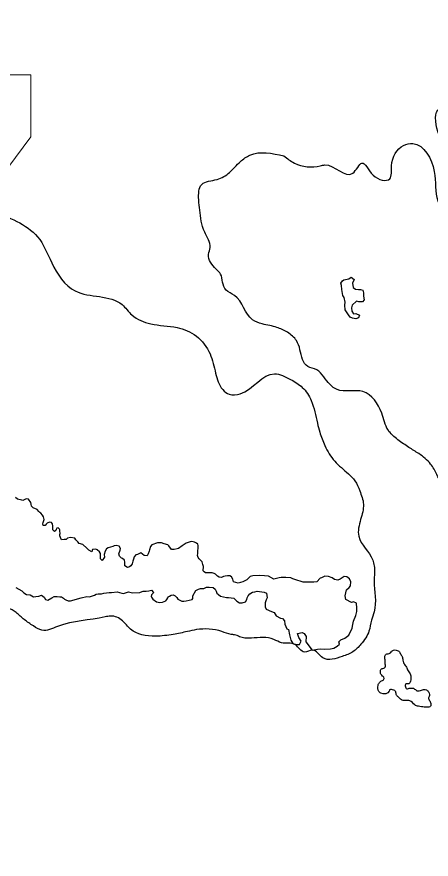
# Model space of a CAD drawing. Header units: millimetres. Extents: x 0 to 6558, y 60 to 10727.
# Drawn here: x 1462.7 to 1676.4, y 8652 to 9086.7 of the extents above; entities that cross this region are included whole.
import ezdxf

# ---------------------------------------------------------------- set-up
doc = ezdxf.new("R2010")
doc.units = ezdxf.units.MM
doc.layers.add('0 LAGUNA', color=140, linetype='Continuous', lineweight=30)
doc.layers.add('0 SIG - PARCELAS', color=252, linetype='Continuous', lineweight=18)

msp = doc.modelspace()

# ---------------------------------------------------------------- linework, layer by layer
at = {"layer": '0 LAGUNA'}
for points in [[(1630.643, 8950.5), (1631.289, 8951.053), (1631.289, 8951.053), (1633.965, 8951.513), (1633.965, 8951.513), (1633.965, 8951.513), (1635.073, 8952.343), (1636.734, 8951.237), (1636.734, 8951.237), (1635.903, 8949.301), (1635.903, 8949.301), (1636.18, 8947.088), (1637.38, 8946.166), (1637.38, 8946.166), (1638.949, 8946.074), (1639.964, 8946.074), (1641.164, 8945.613), (1641.441, 8944.23), (1641.533, 8942.663), (1641.81, 8940.634), (1640.979, 8939.621), (1639.133, 8939.621), (1637.841, 8940.081), (1637.841, 8940.081), (1635.719, 8937.869), (1635.349, 8936.486), (1635.534, 8934.918), (1635.534, 8934.918), (1636.273, 8933.443), (1637.565, 8933.72), (1639.502, 8932.706), (1639.502, 8932.706), (1638.949, 8931.323), (1637.472, 8930.862), (1635.811, 8931.231), (1634.611, 8931.784), (1633.688, 8932.89), (1632.027, 8935.564), (1632.027, 8935.564), (1631.843, 8937.961), (1632.027, 8939.436), (1631.566, 8941.925), (1630.828, 8942.939), (1630.366, 8945.982), (1630.181, 8948.102), (1629.812, 8949.209), (1630.643, 8950.5)], [(1462.148, 8792.235), (1465.239, 8790.459), (1466.297, 8789.457), (1467.689, 8788.567), (1469.583, 8788.511), (1471.254, 8787.342), (1472.424, 8787.509), (1474.04, 8787.676), (1474.04, 8787.676), (1475.488, 8788.288), (1476.713, 8787.287), (1477.493, 8786.118), (1478.607, 8785.617), (1480.724, 8786.842), (1481.949, 8787.565), (1483.565, 8787.565), (1484.902, 8787.454), (1485.793, 8787.398), (1486.684, 8786.73), (1487.297, 8786.229), (1487.91, 8785.784), (1489.136, 8785.395), (1490.361, 8785.395), (1495.851, 8786.914), (1498.827, 8787.619), (1500.237, 8787.462), (1500.237, 8787.462), (1502.744, 8788.245), (1503.606, 8788.714), (1504.702, 8788.949), (1506.347, 8788.949), (1507.601, 8789.262), (1510.343, 8789.732), (1511.439, 8789.732), (1514.416, 8789.966), (1516.766, 8789.262), (1517.627, 8789.106), (1520.369, 8789.966), (1522.327, 8789.497), (1526.199, 8789.716), (1527.304, 8790.12), (1527.897, 8790.416), (1529.002, 8790.416), (1529.46, 8790.416), (1530.781, 8790.551), (1532.101, 8790.847), (1533.179, 8789.689), (1533.071, 8789.312), (1532.182, 8788.424), (1532.02, 8787.643), (1532.101, 8787.266), (1532.802, 8786.162), (1534.68, 8784.798), (1536.423, 8784.495), (1537.75, 8784.609), (1539.531, 8785.328), (1540.023, 8786.085), (1540.554, 8786.956), (1540.781, 8787.372), (1541.388, 8787.751), (1542.259, 8788.243), (1543.358, 8788.394), (1544.419, 8787.978), (1545.253, 8786.994), (1545.67, 8786.161), (1546.693, 8785.706), (1547.754, 8785.214), (1548.778, 8785.177), (1550.104, 8785.366), (1553.06, 8786.009), (1553.477, 8786.502), (1553.515, 8787.902), (1555.102, 8790.703), (1556.356, 8791.299), (1557.49, 8791.717), (1559.162, 8791.717), (1560.595, 8792.373), (1561.969, 8792.373), (1561.969, 8792.373), (1563.879, 8792.313), (1565.073, 8791.359), (1565.491, 8790.345), (1565.909, 8789.331), (1566.625, 8788.556), (1567.76, 8787.721), (1570.805, 8787.005), (1571.879, 8787.124), (1574.686, 8786.647), (1576.179, 8785.215), (1577.492, 8784.261), (1578.985, 8784.261), (1580.716, 8784.798), (1581.254, 8786.11), (1581.493, 8786.945), (1581.97, 8788.019), (1582.925, 8789.033), (1584.239, 8789.808), (1585.373, 8790.047), (1586.628, 8790.345), (1590.21, 8789.868), (1591.404, 8789.391), (1591.822, 8786.886), (1591.344, 8785.931), (1590.867, 8784.321), (1590.867, 8782.233), (1591.225, 8781.04), (1594.055, 8779.763), (1595.398, 8779.344), (1596.406, 8777.582), (1598.673, 8776.408), (1599.68, 8776.24), (1600.688, 8775.066), (1600.94, 8773.388), (1601.947, 8770.872), (1602.871, 8770.537), (1603.291, 8767.852), (1603.962, 8765.001), (1605.054, 8763.323), (1606.23, 8762.736), (1608.496, 8762.82), (1608.496, 8762.82), (1609.42, 8764.497), (1608.077, 8766.427), (1608.077, 8766.427), (1607.405, 8768.44), (1609.924, 8768.943), (1610.847, 8768.524), (1611.855, 8766.93), (1611.687, 8764.162), (1615.046, 8759.884), (1617.816, 8760.387), (1619.58, 8760.555), (1621.595, 8760.387), (1624.534, 8760.639), (1626.213, 8760.891), (1627.976, 8761.897), (1629.068, 8762.987), (1628.732, 8764.162), (1629.823, 8765.252), (1631.838, 8766.091), (1633.853, 8767.685), (1635.701, 8771.208), (1636.036, 8773.221), (1636.288, 8774.898), (1637.464, 8777.834), (1638.135, 8779.847), (1638.135, 8781.525), (1637.967, 8784.209), (1637.967, 8784.209), (1636.288, 8784.88), (1635.281, 8784.461), (1635.281, 8784.461), (1632.342, 8785.97), (1632.342, 8785.97), (1632.09, 8787.983), (1632.729, 8791.021), (1634.062, 8792.18), (1634.816, 8793.106), (1634.989, 8795.133), (1634.352, 8796.755), (1632.844, 8797.681), (1631.453, 8797.913), (1630.526, 8797.16), (1629.482, 8796.581), (1628.264, 8795.944), (1626.468, 8796.407), (1625.308, 8797.16), (1623.395, 8797.913), (1621.54, 8798.029), (1619.917, 8797.218), (1619.105, 8796.987), (1617.424, 8795.191), (1615.859, 8794.959), (1615.859, 8794.959), (1612.844, 8795.017), (1610.351, 8794.902), (1606.004, 8796.349), (1605.076, 8796.697), (1603.975, 8797.218), (1601.424, 8797.45), (1599.047, 8797.45), (1598.062, 8797.218), (1595.221, 8796.465), (1595.221, 8796.465), (1592.585, 8798.041), (1590.473, 8798.297), (1587.721, 8798.361), (1584.458, 8798.169), (1583.114, 8797.977), (1581.386, 8796.187), (1579.338, 8795.1), (1576.906, 8794.524), (1574.41, 8795.1), (1574.026, 8796.57), (1573.499, 8797.703), (1572.486, 8798.187), (1571.429, 8798.275), (1570.13, 8798.055), (1569.36, 8797.989), (1568.33, 8797.356), (1567.115, 8797.594), (1566.16, 8798.028), (1565.662, 8798.526), (1565.228, 8799.068), (1564.468, 8799.501), (1563.513, 8799.805), (1561.583, 8799.87), (1560.889, 8799.74), (1560.021, 8799.805), (1559.24, 8800.282), (1559.066, 8800.563), (1558.871, 8800.91), (1558.915, 8803.125), (1558.675, 8804.183), (1558.231, 8805.412), (1557.445, 8806.334), (1556.659, 8806.949), (1556.18, 8807.631), (1555.907, 8808.826), (1555.975, 8809.748), (1556.3, 8813.982), (1556.012, 8814.654), (1555.435, 8815.182), (1554.377, 8815.711), (1552.935, 8815.951), (1552.119, 8815.855), (1551.061, 8815.518), (1550.052, 8815.086), (1547.889, 8813.79), (1547.889, 8813.79), (1546.015, 8812.398), (1545.39, 8812.254), (1543.804, 8811.918), (1542.41, 8811.918), (1542.41, 8811.918), (1541.132, 8813.668), (1540.568, 8814.199), (1538.743, 8814.828), (1537.283, 8815.259), (1535.259, 8815.226), (1532.372, 8814.199), (1531.575, 8813.469), (1531.077, 8811.745), (1530.945, 8810.917), (1530.381, 8809.557), (1529.883, 8808.596), (1528.323, 8808.729), (1527.46, 8809.458), (1526.565, 8810.088), (1524.96, 8809.237), (1524.007, 8809.054), (1523.238, 8808.029), (1522.945, 8806.932), (1522.505, 8805.87), (1522.212, 8804.48), (1521.553, 8803.418), (1520.747, 8802.833), (1519.758, 8802.577), (1518.403, 8803.492), (1518.403, 8804.37), (1518.403, 8805.248), (1518.183, 8806.309), (1517.23, 8807.261), (1516.754, 8807.407), (1515.655, 8808.322), (1515.216, 8809.64), (1516.058, 8811.433), (1516.131, 8812.348), (1515.472, 8813.555), (1514.007, 8813.921), (1512.871, 8813.738), (1512.175, 8813.336), (1512.175, 8813.336), (1509.846, 8812.685), (1508.918, 8812.273), (1508.197, 8811.038), (1507.785, 8809.186), (1507.888, 8807.951), (1506.754, 8806.098), (1505.776, 8806.973), (1505.776, 8809.855), (1505.312, 8810.627), (1504.127, 8811.707), (1503.406, 8812.067), (1501.758, 8811.759), (1501.346, 8810.627), (1499.749, 8811.45), (1498.718, 8812.479), (1496.755, 8814.374), (1494.835, 8814.907), (1494.123, 8815.867), (1493.199, 8816.755), (1492.63, 8817.608), (1490.318, 8818.105), (1488.824, 8817.75), (1488.077, 8816.932), (1487.116, 8817.039), (1485.765, 8816.755), (1485.196, 8817.963), (1484.84, 8818.816), (1484.912, 8819.526), (1485.018, 8820.095), (1484.912, 8821.445), (1484.912, 8821.978), (1484.733, 8822.369), (1483.986, 8823.008), (1483.346, 8822.795), (1483.062, 8822.085), (1482.849, 8821.587), (1482.137, 8821.054), (1482.137, 8821.054), (1481.319, 8821.942), (1481.187, 8823.949), (1481.148, 8825.008), (1480.559, 8825.792), (1479.459, 8826.028), (1478.281, 8825.479), (1477.85, 8824.89), (1477.222, 8824.302), (1476.319, 8824.263), (1476.043, 8825.165), (1476.24, 8825.792), (1476.789, 8827.244), (1476.436, 8828.734), (1475.926, 8829.597), (1475.926, 8829.597), (1475.101, 8830.538), (1474.591, 8830.97), (1474.002, 8831.401), (1473.177, 8832.421), (1471.057, 8833.402), (1470.272, 8834.186), (1469.997, 8835.206), (1469.879, 8836.069), (1468.701, 8837.795), (1467.445, 8837.952), (1465.835, 8837.089), (1465.207, 8837.246), (1462.988, 8837.755), (1462.017, 8838.725)]]:
    msp.add_lwpolyline(points, dxfattribs=at)
at = {"layer": '0 LAGUNA', "end_tangent": (-0.8531707, 0.5216318)}
msp.add_spline([(1824.181, 9381.877), (1816.11, 9376.95), (1815.213, 9363.512), (1809.833, 9359.481), (1801.313, 9361.272), (1793.69, 9373.814), (1784.274, 9376.95), (1773.961, 9375.606), (1771.271, 9380.533), (1766.339, 9384.565), (1760.061, 9389.492), (1752.887, 9389.94), (1747.955, 9389.044), (1742.574, 9386.357), (1741.677, 9381.429), (1735.848, 9372.023), (1730.019, 9367.543), (1717.465, 9356.793), (1710.29, 9352.762), (1700.426, 9349.178), (1691.458, 9338.876), (1688.767, 9329.469), (1689.216, 9316.479), (1690.113, 9306.176), (1683.835, 9293.634), (1675.764, 9292.291), (1672.177, 9294.978), (1664.555, 9298.114), (1646.47, 9307.091), (1629.022, 9294.722), (1624.519, 9279.541), (1614.952, 9271.108), (1605.947, 9264.361), (1609.504, 9268.907), (1609.504, 9230.634), (1616.561, 9210.49), (1623.619, 9200.418), (1631.685, 9183.296), (1643.783, 9173.224), (1661.931, 9152.073), (1665.964, 9146.03), (1667.98, 9133.944), (1672.013, 9119.843), (1677.054, 9108.764), (1698.227, 9091.642), (1723.432, 9084.592), (1737.547, 9079.556), (1756.702, 9075.527), (1774.85, 9076.534), (1774.85, 9091.642), (1772.834, 9113.8), (1762.752, 9132.937), (1756.702, 9160.131), (1755.044, 9184.078), (1760.741, 9191.305), (1775.859, 9196.39), (1769.71, 9177.923), (1780.621, 9154.168), (1786.768, 9131.658), (1779.891, 9111.786), (1781.908, 9098.692), (1785.941, 9090.635), (1802.369, 9071.939), (1807.229, 9063.442), (1811.361, 9054.945), (1817.923, 9050.089), (1821.082, 9048.147), (1844.425, 9028.924), (1850.838, 9020.383), (1853.616, 9017.394), (1857.678, 9013.764), (1863.449, 9006.29), (1870.716, 8996.468), (1873.922, 8990.916), (1891.978, 8977.538), (1901.417, 8977.538), (1909.676, 8978.01), (1918.878, 8978.245), (1930.204, 8974.002), (1931.148, 8966.695), (1931.384, 8959.387), (1929.26, 8945.715), (1934.924, 8932.986), (1935.159, 8930.157), (1930.781, 8912.185), (1936.09, 8898.926), (1939.077, 8893.953), (1942.063, 8889.976), (1950.359, 8884.672), (1960.984, 8879.743), (1962.968, 8870.418), (1970.268, 8866.44), (1981.411, 8847.445), (1980.578, 8832.882), (1980.578, 8821.648), (1983.077, 8809.997), (1985.576, 8802.924), (1995.572, 8792.106), (2013.898, 8783.784), (2024.727, 8793.354), (2032.641, 8802.092), (2040.555, 8802.924), (2060.131, 8790.025), (2068.044, 8788.777), (2082.205, 8789.193), (2097.2, 8801.259), (2088.453, 8818.735), (2071.376, 8837.043), (2061.38, 8860.344), (2060.964, 8877.819), (2055.549, 8900.288), (2053.05, 8916.099), (2049.301, 8935.239), (2065.545, 8941.897), (2072.626, 8943.561), (2084.705, 8938.568), (2094.284, 8922.34), (2096.783, 8907.778), (2104.28, 8885.725), (2108.029, 8860.76), (2119.004, 8829.179), (2126.496, 8810.467), (2127.432, 8802.047), (2136.798, 8789.885), (2135.861, 8771.173), (2165.83, 8778.658), (2162.084, 8818.888), (2158.338, 8850.697), (2167.703, 8888.12), (2179.979, 8915.105), (2179.979, 8929.286), (2167.321, 8948.532), (2179.979, 8971.387), (2166.767, 8982.613), (2165.83, 8998.518), (2157.426, 9020.26), (2173.833, 9048.765), (2174.466, 9056.35), (2173.991, 9061.407), (2173.675, 9066.305), (2171.46, 9070.572), (2173.969, 9094.275), (2176.918, 9097.657), (2177.354, 9105.076), (2176.372, 9110.313), (2174.952, 9113.804), (2174.733, 9117.841), (2174.733, 9120.241), (2175.409, 9133.964), (2174.225, 9140.952), (2172.396, 9147.617), (2172.396, 9152.025), (2173.903, 9157.185), (2175.219, 9179.709), (2175.068, 9192.106), (2172.949, 9197.699), (2173.817, 9226.592), (2171.554, 9233.507), (2170.224, 9240.82), (2169.958, 9246.005), (2173.882, 9273.481), (2173.214, 9281.158), (2172.713, 9286.165), (2174.231, 9294.403), (2172.845, 9327.69), (2169.909, 9332.717), (2168.453, 9353.121), (2165.561, 9359.52), (2164.527, 9365.506), (2160.601, 9372.525), (2156.469, 9376.034), (2150.89, 9376.653), (2148.41, 9375.002), (2145.311, 9367.777), (2140.352, 9363.029), (2128.781, 9364.062), (2124.028, 9369.016), (2119.482, 9373.97), (2112.457, 9380.781), (2105.638, 9384.497), (2095.513, 9390.483), (2086.835, 9393.373), (2075.883, 9395.024), (2042.633, 9393.549), (2026.651, 9392.098), (2019.968, 9388.615), (2016.772, 9382.809), (2013.866, 9377.003), (2008.926, 9372.068), (1996.432, 9369.456), (1990.33, 9375.842)], degree=3, dxfattribs=at)
at = {"layer": '0 LAGUNA'}
for points in [[(1600.476, 9014.937), (1582.902, 9015.366), (1578.033, 9012.039), (1572.396, 9006.407), (1565.99, 9002.823), (1558.046, 9000.263), (1556.509, 8992.328), (1557.021, 8986.952), (1559.584, 8975.689), (1562.402, 8967.753), (1561.633, 8964.169), (1565.477, 8956.49), (1567.784, 8953.93), (1568.809, 8949.834), (1570.602, 8945.738), (1574.958, 8942.923), (1584.245, 8930.42), (1589.29, 8928.26), (1596.858, 8926.46), (1602.263, 8923.94), (1606.947, 8919.62), (1608.749, 8914.94), (1612.713, 8906.301), (1617.398, 8904.501), (1621.001, 8900.901), (1627.848, 8894.421), (1641.181, 8893.341), (1650.91, 8882.182), (1654.153, 8873.542), (1659.198, 8868.502), (1664.964, 8864.543), (1670.008, 8861.303), (1676.134, 8855.903), (1679.377, 8850.503), (1684.783, 8842.943), (1690.933, 8840.276), (1701.075, 8829.828), (1704.878, 8826.979), (1711.85, 8820.33), (1712.167, 8817.164), (1711.216, 8815.898), (1707.413, 8814.948), (1705.511, 8814.948), (1702.659, 8813.998), (1702.025, 8805.766), (1702.976, 8798.167), (1705.511, 8792.785), (1707.413, 8787.719), (1719.247, 8779.334), (1729.208, 8774.261), (1737.02, 8771.334), (1745.028, 8767.237), (1749.911, 8763.14), (1754.794, 8759.042), (1757.333, 8753.969), (1761.825, 8750.262), (1775.818, 8742.584), (1785.431, 8733.255), (1788.727, 8732.157), (1796.143, 8728.041), (1801.087, 8725.298), (1806.855, 8722.554), (1811.524, 8723.377), (1817.017, 8721.456), (1823.059, 8717.889), (1836.314, 8698.706), (1848.615, 8694.282), (1865.343, 8684.943), (1880.595, 8677.571), (1890.928, 8673.147), (1903.72, 8665.774), (1927.829, 8651.029), (1935.701, 8647.096), (1950.462, 8638.741), (1962.27, 8640.215), (1964.238, 8646.605), (1963.254, 8657.418), (1951.938, 8663.316), (1940.129, 8672.164), (1932.257, 8677.079), (1920.941, 8688.875), (1916.021, 8698.214), (1924.877, 8699.197), (1927.829, 8698.706), (1934.225, 8699.197), (1946.033, 8717.875), (1941.114, 8725.248), (1927.829, 8739.502), (1914.545, 8752.773), (1902.736, 8761.128), (1888.468, 8770.467), (1886.5, 8784.23), (1892.896, 8792.585), (1895.356, 8803.399), (1891.42, 8816.67), (1890.922, 8831.899), (1892.998, 8839.502), (1907.601, 8844.029), (1914.648, 8845.057), (1922.703, 8849.554), (1936.834, 8860.38), (1925.124, 8875.977), (1920.385, 8889.902), (1916.203, 8900.486), (1872.241, 8876.136), (1859.095, 8861.621), (1851.484, 8857.473), (1830.035, 8862.312), (1815.505, 8871.298), (1798.899, 8883.048), (1786.445, 8894.798), (1783.677, 8907.931), (1774.682, 8924.52), (1739.114, 8981.215), (1733.382, 8988.851), (1722.394, 8994.101), (1719.528, 9003.645), (1716.184, 9017.485), (1709.018, 9028.938), (1700.42, 9036.574), (1694.209, 9039.914), (1689.432, 9039.914), (1686.088, 9039.914), (1680.833, 9039.437), (1679.878, 9027.506), (1686.088, 9015.576), (1690.388, 9009.372), (1695.643, 8999.827), (1698.031, 8987.419), (1697.553, 8981.693), (1693.731, 8976.443), (1688.954, 8978.352), (1683.7, 8985.033), (1679.878, 8991.714), (1677.967, 9006.986), (1666.979, 9021.302), (1662.202, 9020.348), (1655.992, 9009.849), (1655.037, 9003.168), (1646.438, 9005.077), (1640.706, 9011.281), (1635.928, 9006.031), (1621.597, 9010.326), (1619.208, 9009.849), (1605.833, 9011.281), (1600.476, 9014.937)], [(1290.247, 9004.955), (1282.934, 9013.047), (1277.374, 9015.824), (1272.319, 9016.707), (1266.76, 9018.222), (1258.799, 9018.096), (1248.816, 9017.339), (1240.475, 9016.076), (1237.822, 9016.581), (1230.113, 9018.727), (1220.889, 9018.854), (1217.224, 9017.591), (1213.812, 9015.445), (1219.695, 9006.481), (1214.387, 9002.315), (1213.882, 8997.392), (1214.261, 8993.731), (1215.525, 8989.565), (1213.503, 8986.409), (1209.333, 8981.36), (1213.377, 8976.058), (1215.236, 8969.34), (1216.366, 8965.215), (1215.758, 8962.479), (1215.279, 8960.698), (1215.062, 8957.832), (1216.104, 8938.834), (1215.215, 8937.502), (1213.548, 8934.948), (1214.389, 8926.226), (1214.957, 8914.021), (1211.263, 8909.479), (1208.99, 8905.221), (1207.286, 8897.841), (1205.296, 8888.758), (1204.728, 8881.378), (1205.296, 8868.889), (1208.138, 8856.399), (1214.389, 8851.006), (1219.219, 8846.181), (1224.618, 8841.355), (1228.312, 8836.814), (1232.289, 8830.853), (1233.142, 8826.595), (1232.858, 8818.931), (1232.858, 8813.822), (1229.928, 8800.537), (1228.429, 8794.795), (1228.429, 8789.552), (1230.678, 8781.314), (1234.926, 8775.822), (1240.174, 8773.824), (1241.674, 8773.575), (1247.671, 8771.827), (1255.668, 8769.331), (1259.166, 8766.085), (1276.305, 8768.445), (1280.481, 8767.786), (1284.217, 8764.273), (1285.756, 8757.247), (1287.514, 8752.855), (1291.91, 8743.195), (1296.085, 8737.925), (1302.899, 8733.753), (1312.35, 8732.875), (1320.482, 8734.192), (1325.757, 8742.316), (1325.977, 8745.171), (1325.977, 8750.221), (1325.757, 8756.369), (1327.735, 8765.151), (1334.548, 8772.616), (1337.626, 8772.616), (1344.658, 8772.616), (1351.692, 8770.421), (1357.187, 8770.86), (1366.198, 8771.299), (1371.693, 8769.982), (1380.923, 8768.884), (1391.254, 8765.59), (1391.473, 8760.321), (1390.594, 8754.831), (1398.067, 8746.049), (1424.864, 8750.872), (1427.348, 8765.203), (1424.589, 8772.645), (1422.658, 8777.605), (1421.278, 8780.637), (1421.278, 8785.322), (1424.589, 8789.18), (1429.554, 8788.629), (1433.693, 8787.251), (1438.934, 8785.322), (1445.831, 8783.668), (1453.004, 8783.117), (1462.384, 8779.259), (1466.522, 8775.676), (1471.212, 8772.369), (1475.626, 8770.164), (1483.626, 8772.093), (1508.217, 8777.021), (1511.129, 8777.506), (1517.194, 8775.082), (1521.319, 8770.719), (1534.179, 8767.083), (1543.399, 8768.053), (1550.678, 8769.507), (1555.288, 8770.477), (1568.39, 8769.507), (1573.243, 8768.053), (1574.941, 8767.81), (1577.61, 8766.841), (1580.28, 8766.114), (1583.676, 8766.114), (1595.323, 8765.386), (1599.205, 8763.69), (1606.23, 8762.736), (1611.094, 8758.842), (1615.046, 8759.884), (1620.557, 8755.933), (1630.505, 8756.661), (1636.085, 8759.084), (1640.211, 8762.963), (1644.335, 8769.749), (1645.548, 8775.325), (1647.004, 8779.687), (1647.004, 8795.685), (1647.004, 8803.442), (1646.276, 8806.35), (1639.054, 8818.663), (1640.024, 8827.389), (1641.48, 8835.145), (1639.539, 8842.174), (1637.113, 8847.265), (1633.716, 8850.901), (1626.679, 8857.445), (1621.584, 8865.444), (1618.915, 8872.473), (1617.702, 8877.079), (1614.547, 8888.713), (1609.937, 8895.5), (1603.872, 8899.621), (1595.622, 8902.529), (1577.861, 8892.179), (1572.28, 8891.937), (1568.883, 8894.361), (1565.244, 8902.844), (1562.332, 8912.783), (1555.295, 8921.993), (1545.347, 8926.356), (1531.76, 8928.295), (1522.054, 8932.901), (1516.959, 8938.233), (1492.842, 8945.249), (1480.659, 8959.853), (1473.35, 8973.24), (1462.69, 8981.15), (1435.646, 8989.387), (1427.721, 8990.283), (1419.796, 8990.283), (1410.675, 8990.283), (1402.301, 8990.134), (1383.311, 8989.536), (1377.031, 8988.49), (1370.601, 8989.237), (1362.676, 8991.179), (1355.936, 8992.855), (1351.013, 8992.075), (1346.528, 8990.582), (1339.351, 8990.731), (1335.612, 8993.121), (1331.724, 8995.511), (1325.743, 8996.258), (1319.613, 8994.465), (1316.024, 8996.557), (1309.295, 8997.752), (1296.436, 8996.706), (1292.1, 8998.648), (1291.352, 9001.038), (1290.247, 9004.955)], [(1663.414, 8751.569), (1662.182, 8753.368), (1661.802, 8754.789), (1661.423, 8756.588), (1660.475, 8758.197), (1659.433, 8759.618), (1658.39, 8759.902), (1656.968, 8759.902), (1655.83, 8758.955), (1654.788, 8758.103), (1653.556, 8758.008), (1652.513, 8756.777), (1652.608, 8754.883), (1652.608, 8753.652), (1652.797, 8751.664), (1652.418, 8750.811), (1651.47, 8750.433), (1651.091, 8750.433), (1650.238, 8749.202), (1650.522, 8747.497), (1651.375, 8746.455), (1651.944, 8745.982), (1651.849, 8744.656), (1650.522, 8743.899), (1649.764, 8743.141), (1649.005, 8741.721), (1649.385, 8738.596), (1650.522, 8737.649), (1654.788, 8738.785), (1654.978, 8739.353), (1657.157, 8739.259), (1657.916, 8738.785), (1658.39, 8737.081), (1659.433, 8735.755), (1661.044, 8734.334), (1662.94, 8733.861), (1665.404, 8733.766), (1667.964, 8731.683), (1669.859, 8730.926), (1672.798, 8730.547), (1674.694, 8730.452), (1676.305, 8731.304), (1676.305, 8731.872), (1675.642, 8733.766), (1675.073, 8735.281), (1675.357, 8735.944), (1675.168, 8738.217), (1673.936, 8739.353), (1672.514, 8739.543), (1671.471, 8739.259), (1669.007, 8738.974), (1667.49, 8740.111), (1666.921, 8740.3), (1665.12, 8740.206), (1663.509, 8740.111), (1663.129, 8740.963), (1663.034, 8741.91), (1663.414, 8742.478), (1664.456, 8742.478), (1665.594, 8743.33), (1665.878, 8744.656), (1665.878, 8746.645), (1664.931, 8748.634), (1664.172, 8749.77), (1663.888, 8750.717), (1663.414, 8751.569)]]:
    msp.add_spline(points, degree=3, dxfattribs=at)
at = {"layer": '0 SIG - PARCELAS'}
msp.add_lwpolyline([(1367.936, 9143.045), (1367.936, 9056.855), (1469.936, 9056.855), (1469.936, 9024.855), (1445.936, 8992.855), (1355.936, 8992.855), (1355.936, 9002.355), (1299.936, 9002.355), (1299.936, 8987.355), (1240.297, 8984.658), (1208.756, 8978.695), (1199.979, 8971.657), (1199.979, 8545.105), (1659.979, 8545.105), (1659.979, 8430.105), (1742.969, 8430.105)], dxfattribs=at)

doc.saveas('drawing.dxf')
